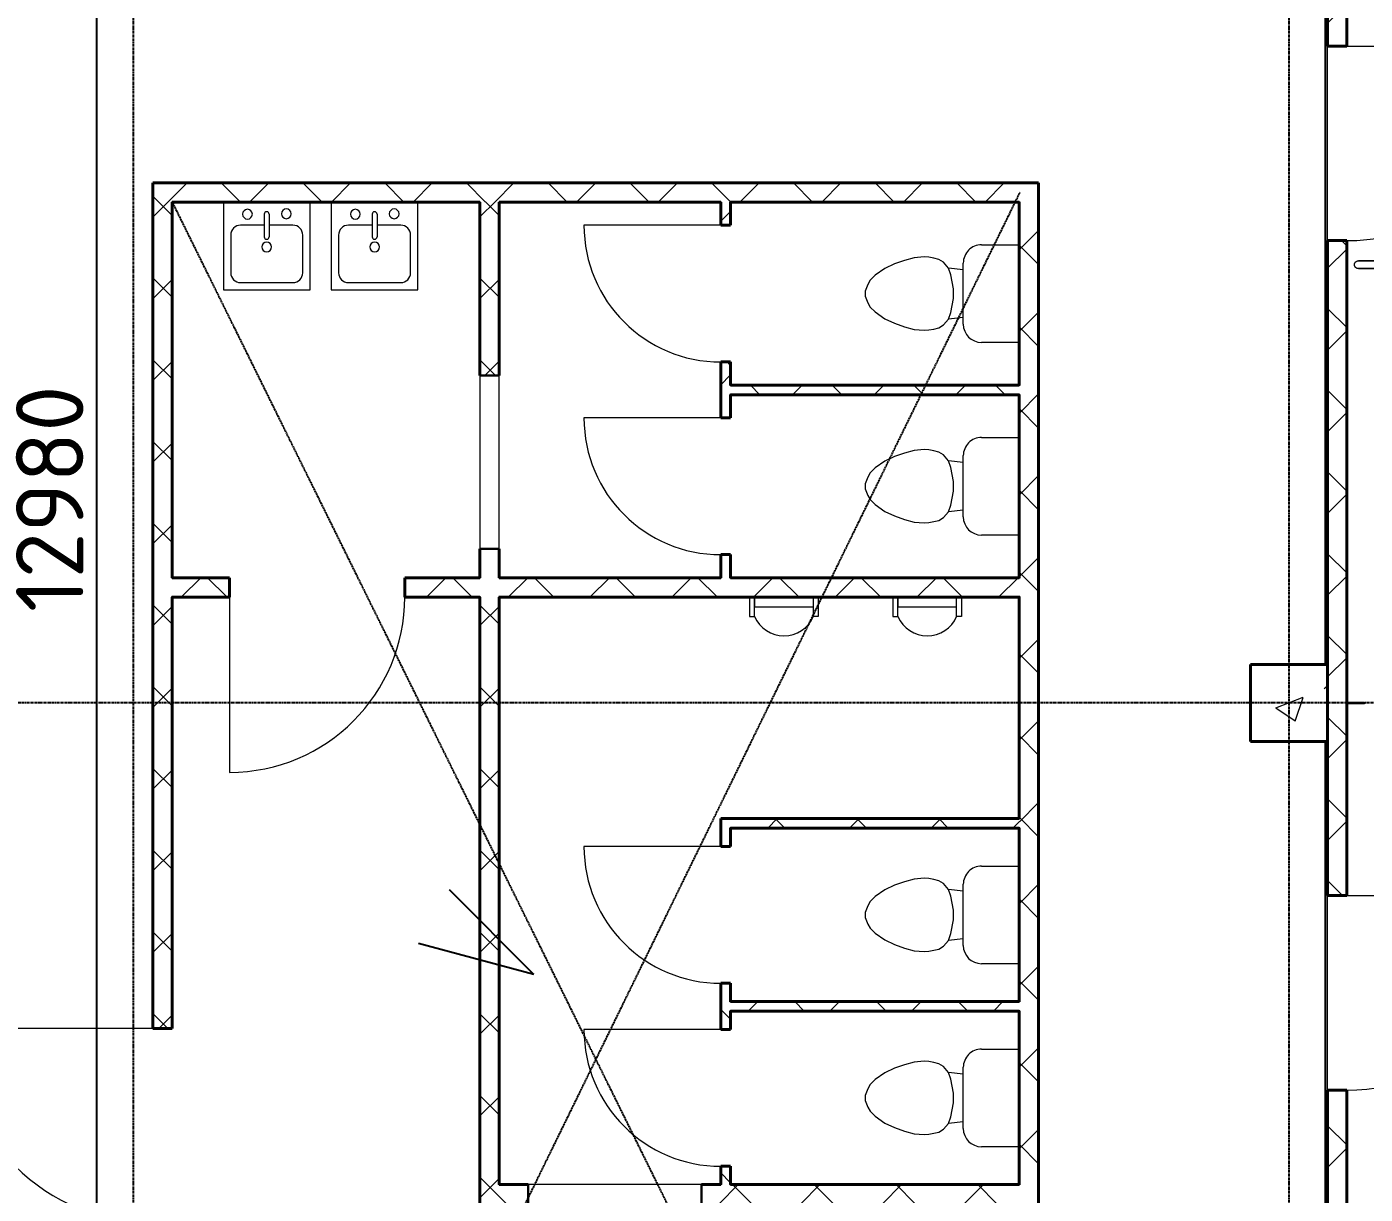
# Model space of a CAD drawing. Header units: millimetres. Extents: x 2140 to 223837, y 2113 to 170313.
# Drawn here: x 105609 to 112557, y 39208 to 45268 of the extents above; entities that cross this region are included whole.
import ezdxf

# ---------------------------------------------------------------- set-up
doc = ezdxf.new("R2010")
doc.units = ezdxf.units.MM
for name, pattern in [('ADSK_Штриховая_ш3 п1_5', [4.5, 3, -1.5]), ('Линия сетки', [22.225, 12.7, -3.175, 3.175, -3.175]), ('Сверху', [3.96875, 2.38125, -1.5875])]:
    doc.linetypes.add(name, pattern=pattern)
doc.layers.add('0_ANNOT_Dimensions', color=7, linetype='Continuous')
doc.layers.add('Стены', color=7, linetype='Continuous')
for name, color, linetype, lineweight in [('A-DETL-GENF', 7, 'Continuous', 18), ('A-DOOR', 7, 'Continuous', 18), ('A-GLAZ-CWMG', 7, 'Continuous', 18), ('P-SANR-FIXT', 7, 'Continuous', 18), ('S-COLS', 7, 'Continuous', 18), ('Ограничения', 7, 'Continuous', 18)]:
    doc.layers.add(name, color=color, linetype=linetype, lineweight=lineweight)
doc.styles.get("Standard").update_dxf_attribs({"font": 'isocpeur.ttf'})
doc.dimstyles.new('350', dxfattribs={"dimtxt": 350, "dimasz": 350, "dimexe": 1, "dimexo": 10, "dimgap": 70, "dimtad": 1, "dimdec": 0, "dimzin": 0, "dimdsep": 46, "dimtxsty": 'Standard', "dimcen": 0.09, "dimadec": 0, "dimazin": 0, "dimtfac": 1, "dimtdec": 0, "dimtofl": 0, "dimtmove": 0, "dimatfit": 3, "dimfxl": 1, "dimtolj": 1, "dimtzin": 0, "dimarcsym": 0})
pattern_1 = [(45, (61770, 82517.75), (-502.8943, 502.8943), []), (45, (61770, 83279.75), (-502.8943, 502.8943), [])]
pattern_2 = [(45, (61770, 82517.75), (-212.132, 212.132), []), (135, (61770, 82517.75), (-212.132, -212.132), [])]

# ---------------------------------------------------------------- blocks, each defined once
blk = doc.blocks.new('Сборный железобетон-Колонна квадратного сечения - 400x400-V31-В_АР_ПЭ_01 Этаж')
at = {"layer": 'S-COLS', "lineweight": 9}
h = blk.add_hatch(dxfattribs=at)
h.set_pattern_fill('FP_32', color=256, style=0, pattern_type=2)
h.set_pattern_definition([(320, (42847.8, 48276.9), (-127.512, -1457.472), [152.4, -1676.4]), (265, (42847.8, 48276.9), (1528.454, 281.942), [121.92, -1341.12]), (10.451, (42837.2, 48155.4), (1400.933, -1175.54), [129.52, -1424.72]), (316.184, (43254.2, 48276.9), (-336.34, -2168.63), [228.6, -2514.6]), (6.636, (43226.2, 48096.2), (1979.42, -1899.22), [194.28, -2137.08]), (261.184, (43254.2, 48277), (1979.4, -1899.24), [182.88, -2011.68]), (291, (43152.6, 48073.7), (-818.121, -1212.915), [152.4, -1676.4]), (236, (43152.6, 48073.7), (1473.504, -494.417), [121.92, -1341.12]), (341.451, (43084.4, 47972.6), (655.37, -1707.337), [129.52, -1424.72]), (307.5, (42847.8, 48276.9), (676.4402, -24.7094), [67.056, -1257.808, 67.056, -2640.584]), (307.5, (42847.8, 48276.9), (676.4402, -24.7094), [-1391.92, -1294.384, 67.056, -1279.144]), (277.5, (42847.8, 48276.9), (801.444, -534.558), [67.056, -709.168, 67.056, -1740.408]), (277.5, (42847.8, 48276.9), (801.444, -534.558), [-843.28, -1227.328, 67.056, -446.024]), (237.5, (42847.8, 48730.04), (-45.831, -1084.7275), [67.056, -440.944, 67.056, -3621.024]), (237.5, (42847.8, 48730.04), (-45.831, -1084.7275), [-575.056, -1517.904, 67.056, -2036.064]), (227.5, (42847.8, 48933.2), (203.414, -1185.035), [67.056, -593.344, 67.056, -985.52, -1493.52]), (227.5, (42847.8, 48933.2), (203.414, -1185.035), [-1712.976, 67.056, -1426.464])])
h.paths.add_polyline_path([(-225, 225), (-223, -175), (175, -175), (173, 225), (-223, 225)], flags=0)
at = {"layer": 'S-COLS', "lineweight": 40}
for p, q in [((-223, 225), (-225, 225)), ((-225, 225), (-225, -175)), ((173, 225), (-223, 225)), ((175, 225), (173, 225)), ((175, -175), (175, 225)), ((-225, -175), (-223, -175)), ((-223, -175), (173, -175)), ((173, -175), (175, -175))]:
    blk.add_line(p, q, dxfattribs=at)
blk = doc.blocks.new('Наружная дверь 1-Навесная - 24698-81 - ДН21-10А ГОСТ 24698-81-555611-В_АР_ПЭ_01 Этаж')
at = {"layer": 'A-DOOR'}
blk.add_line((515, -50), (515, -1060), dxfattribs=at)
blk.add_arc((515, -50), 1010, 180, 270, dxfattribs=at)
blk = doc.blocks.new('Дверь-Проем - 900х2100-590607-В_АР_ПЭ_01 Этаж')
at = {"layer": 'A-DETL-GENF', "linetype": 'Сверху', "lineweight": 9}
for p, q in [((441.8, 50), (-458.2, 50)), ((-458.2, -50), (441.8, -50))]:
    blk.add_line(p, q, dxfattribs=at)
at = {"layer": 'A-DETL-GENF', "lineweight": 30}
for p, q in [((-458.2, 50), (-458.2, -50)), ((441.8, -50), (441.8, 50))]:
    blk.add_line(p, q, dxfattribs=at)
blk = doc.blocks.new('Наружная дверь 1-Навесная - 24698-81 - ДН21-7АЛ ГОСТ 24698-81-555616-В_АР_ПЭ_01 Этаж')
at = {"layer": 'A-DOOR'}
blk.add_line((-345, -25), (-345, -735), dxfattribs=at)
blk.add_arc((-345, -25), 710, 270, 360, dxfattribs=at)
blk = doc.blocks.new('Наружная дверь 1-Навесная - 24698-81 - ДН21-9АЛ ГОСТ 24698-81-555618-В_АР_ПЭ_01 Этаж')
at = {"layer": 'A-DOOR'}
blk.add_line((-445, -50), (-445, -960), dxfattribs=at)
blk.add_arc((-445, -50), 910, 270, 360, dxfattribs=at)
blk = doc.blocks.new('Наружная дверь 1-Навесная - 24698-81 - ДН21-10АЛ ГОСТ 24698-81-555615-В_АР_ПЭ_01 Этаж')
at = {"layer": 'A-DOOR'}
blk.add_line((-495, -50), (-495, -1060), dxfattribs=at)
blk.add_arc((-495, -50), 1010, 270, 360, dxfattribs=at)
blk = doc.blocks.new('Прямоугольный импост - 50х150 2-V122-В_АР_ПЭ_01 Этаж')
at = {"layer": 'A-GLAZ-CWMG'}
for p, q in [((48551.9, -42867.8), (48643.3, -42867.8)), ((48643.3, -42867.8), (48643.3, -42877.8)), ((48643.3, -42877.8), (48551.9, -42877.8))]:
    blk.add_line(p, q, dxfattribs=at)
blk = doc.blocks.new('Тип верхнего поручня - D40 шаг 200-140673-В_АР_ПЭ_01 Этаж')
at = {"layer": 'Ограничения', "flags": 128}
for points in [[(0, 20), (4, 20), (8, 20), (12, 20), (15.9, 20), (19.9, 20), (23.8, 20), (27.6, 20), (31.5, 20), (35.2, 20), (38.9, 20), (42.6, 20), (46.2, 20), (49.7, 20), (53.1, 20), (56.5, 20), (59.7, 20), (62.9, 20), (65.9, 20), (68.9, 20), (71.7, 20), (74.5, 20), (77.1, 20), (79.6, 20), (81.9, 20), (84.1, 20), (86.2, 20), (88.2, 20), (90, 20), (91.7, 20), (93.2, 20), (94.6, 20), (95.8, 20), (96.9, 20), (97.8, 20), (98.5, 20), (99.1, 20), (99.6, 20), (99.9, 20), (100, 20), (100, 20)], [(100, 20), (99.9, 20), (99.7, 20), (99.3, 20), (98.7, 20), (98, 20), (97.1, 20), (96.1, 20), (94.9, 20), (93.6, 20), (92.1, 20), (90.5, 20), (88.7, 20), (86.8, 20), (84.7, 20), (82.5, 20), (80.2, 20), (77.8, 20), (75.2, 20), (72.5, 20), (69.7, 20), (66.7, 20), (63.7, 20), (60.6, 20), (57.4, 20), (54, 20), (50.6, 20), (47.1, 20), (43.6, 20), (39.9, 20), (36.2, 20), (32.5, 20), (28.7, 20), (24.8, 20), (20.9, 20), (17, 20), (13, 20), (9.1, 20), (5.1, 20), (1.1, 20), (0, 20)], [(100, 20), (100.8, 20), (101.6, 19.9), (102.4, 19.9), (103.2, 19.7), (104, 19.6), (104.8, 19.4), (105.5, 19.2), (106.3, 19), (107, 18.7), (107.8, 18.4), (108.5, 18.1), (109.2, 17.7), (109.9, 17.4), (110.6, 16.9), (111.3, 16.5), (111.9, 16), (112.6, 15.6), (113.2, 15), (113.8, 14.5), (114.3, 13.9), (114.9, 13.3), (115.4, 12.7), (115.9, 12.1), (116.4, 11.5), (116.8, 10.8), (117.2, 10.1), (117.6, 9.4), (118, 8.7), (118.3, 8), (118.6, 7.2), (118.9, 6.5), (119.2, 5.7), (119.4, 5), (119.6, 4.2), (119.7, 3.4), (119.8, 2.6), (119.9, 1.8), (120, 1), (120, 0.2), (120, 0)], [(0, -20), (4, -20), (8, -20), (12, -20), (15.9, -20), (19.9, -20), (23.8, -20), (27.6, -20), (31.5, -20), (35.2, -20), (38.9, -20), (42.6, -20), (46.2, -20), (49.7, -20), (53.1, -20), (56.5, -20), (59.7, -20), (62.9, -20), (65.9, -20), (68.9, -20), (71.7, -20), (74.5, -20), (77.1, -20), (79.6, -20), (81.9, -20), (84.1, -20), (86.2, -20), (88.2, -20), (90, -20), (91.7, -20), (93.2, -20), (94.6, -20), (95.8, -20), (96.9, -20), (97.8, -20), (98.5, -20), (99.1, -20), (99.6, -20), (99.9, -20), (100, -20), (100, -20)], [(100, -20), (99.9, -20), (99.7, -20), (99.3, -20), (98.7, -20), (98, -20), (97.1, -20), (96.1, -20), (94.9, -20), (93.6, -20), (92.1, -20), (90.5, -20), (88.7, -20), (86.8, -20), (84.7, -20), (82.5, -20), (80.2, -20), (77.8, -20), (75.2, -20), (72.5, -20), (69.7, -20), (66.7, -20), (63.7, -20), (60.6, -20), (57.4, -20), (54, -20), (50.6, -20), (47.1, -20), (43.6, -20), (39.9, -20), (36.2, -20), (32.5, -20), (28.7, -20), (24.8, -20), (20.9, -20), (17, -20), (13, -20), (9.1, -20), (5.1, -20), (1.1, -20), (0, -20)], [(120, 0), (120, -0.8), (119.9, -1.6), (119.9, -2.4), (119.7, -3.2), (119.6, -4), (119.4, -4.8), (119.2, -5.5), (119, -6.3), (118.7, -7), (118.4, -7.8), (118.1, -8.5), (117.7, -9.2), (117.4, -9.9), (116.9, -10.6), (116.5, -11.3), (116, -11.9), (115.6, -12.6), (115, -13.2), (114.5, -13.8), (113.9, -14.3), (113.3, -14.9), (112.7, -15.4), (112.1, -15.9), (111.5, -16.4), (110.8, -16.8), (110.1, -17.2), (109.4, -17.6), (108.7, -18), (108, -18.3), (107.2, -18.6), (106.5, -18.9), (105.7, -19.2), (105, -19.4), (104.2, -19.6), (103.4, -19.7), (102.6, -19.8), (101.8, -19.9), (101, -20), (100.2, -20), (100, -20)]]:
    blk.add_lwpolyline(points, dxfattribs=at)
blk = doc.blocks.new('Писсуар-2D - Писсуар-2D-795877-В_АР_ПЭ_01 Этаж')
at = {"layer": 'P-SANR-FIXT'}
for p, q in [((-286.9, 50), (-286.9, 151.6)), ((-286.9, 151.6), (-261.5, 151.6)), ((-261.5, 151.6), (-261.5, 50)), ((69.2, 151.6), (43.3, 151.6)), ((43.3, 151.6), (43.3, 50)), ((69.2, 50), (69.2, 151.6)), ((43.3, 100.8), (-261.5, 100.8)), ((-261.5, 100.8), (-261.5, 50)), ((43.3, 50), (43.3, 100.8)), ((-261.5, 50), (-286.9, 50)), ((-261.5, 50), (43.3, 50)), ((43.3, 50), (69.2, 50))]:
    blk.add_line(p, q, dxfattribs=at)
blk.add_arc((-109.1, 86.2), 165.8, 23.21978, 156.78022, dxfattribs=at)
blk = doc.blocks.new('Туалет-Домашний-2D - Туалет-Домашний-2D-796723-В_АР_ПЭ_01 Этаж')
at = {"layer": 'P-SANR-FIXT'}
for p, q in [((-210.2, 836.8), (-232.2, 824.1)), ((-175.3, 849.5), (-210.2, 836.8)), ((-149.9, 849.5), (-175.3, 849.5)), ((-115, 836.8), (-149.9, 849.5)), ((-93, 824.1), (-115, 836.8)), ((-257.6, 798.7), (-292.8, 747.9)), ((-232.2, 824.1), (-257.6, 798.7)), ((-67.6, 798.7), (-93, 824.1)), ((-32.3, 747.9), (-67.6, 798.7)), ((-316.5, 697.1), (-335, 646.3)), ((-292.8, 747.9), (-316.5, 697.1)), ((-8.6, 697.1), (-32.3, 747.9)), ((9.8, 646.3), (-8.6, 697.1)), ((-335, 646.3), (-348.6, 595.3)), ((23.5, 595.3), (9.8, 646.3)), ((-348.6, 595.3), (-353.1, 544.7)), ((27.9, 544.7), (23.5, 595.3)), ((-353.1, 544.7), (-350.9, 519.4)), ((-350.9, 519.4), (-346.4, 493.9)), ((-346.4, 493.9), (-339.6, 468.5)), ((14.4, 468.5), (21.2, 493.9)), ((21.2, 493.9), (25.7, 519.4)), ((25.7, 519.4), (27.9, 544.7)), ((-339.6, 468.5), (-325.2, 443.1)), ((-325.2, 443.1), (-294.9, 417.7)), ((-294.9, 417.7), (-260, 405)), ((-286.1, 340.9), (-294.9, 417.7)), ((-65.1, 405), (-30.2, 417.7)), ((-39.1, 340.9), (-30.2, 417.7)), ((-30.2, 417.7), (0, 443.1)), ((0, 443.1), (14.4, 468.5)), ((-260, 405), (-188, 392.3)), ((-188, 392.3), (-137.2, 392.3)), ((-137.2, 392.3), (-65.1, 405)), ((-321.3, 340.9), (-3.8, 340.9)), ((-416, 50), (-416, 246.2)), ((90.8, 246.2), (90.8, 50))]:
    blk.add_line(p, q, dxfattribs=at)
for centre, start, end in [((-321.3, 246.2), 90, 180), ((-3.8, 246.2), 360, 90)]:
    blk.add_arc(centre, 94.6, start, end, dxfattribs=at)
blk = doc.blocks.new('Кухонная мойка-Островок - 450 x 450 мм-799631-В_АР_ПЭ_01 Этаж')
at = {"layer": 'P-SANR-FIXT'}
for p, q in [((240.7, 227.3), (-209.3, 227.3)), ((-209.3, 227.3), (-209.3, -222.7)), ((240.7, -222.7), (240.7, 227.3)), ((3, 170.2), (3, 53.1)), ((28.4, 170.2), (28.4, 53.1)), ((3, 113), (-120.4, 113)), ((151.8, 113), (28.4, 113)), ((-171.2, 62.2), (-171.2, -133.8)), ((202.6, -133.8), (202.6, 62.2)), ((-120.4, -184.6), (151.8, -184.6)), ((-209.3, -222.7), (240.7, -222.7))]:
    blk.add_line(p, q, dxfattribs=at)
for centre, radius, start, end in [((-84.3, 170.2), 25.4, 360, 180), ((-84.3, 170.2), 25.4, 180, 0), ((15.7, 170.2), 12.7, 360, 180), ((117.3, 172.3), 25.4, 360, 180), ((117.3, 172.3), 25.4, 180, 0), ((-120.4, 62.2), 50.8, 90, 180), ((151.8, 62.2), 50.8, 360, 90), ((15.7, 0), 25.4, 360, 180), ((15.7, 0), 25.4, 180, 0), ((15.7, 53.1), 12.7, 180, 0), ((-120.4, -133.8), 50.8, 180, 270), ((151.8, -133.8), 50.8, 270, 0)]:
    blk.add_arc(centre, radius, start, end, dxfattribs=at)
blk = doc.blocks.new('Помещение')
at = {"lineweight": 9}
h = blk.add_hatch(dxfattribs=at)
h.set_pattern_fill('FP_98', color=256, style=0, pattern_type=2)
h.set_pattern_definition(pattern_1)
h.paths.add_polyline_path([(110319.9036, 38644.9347), (110321.9036, 38644.9347), (110319.9036, 41018.0195)], flags=0)
h.paths.add_polyline_path([(110319.9036, 51294.9347), (110321.9036, 51294.9347), (110319.9036, 52936.881)], flags=0)
h.paths.add_polyline_path([(110319.9036, 97234.9347), (110321.9036, 97234.9347), (110319.9036, 97334.6401)], flags=0)
h.paths.add_polyline_path([(110319.9036, 144494.9347), (110321.9036, 144494.9347), (110319.9036, 144794.9347)], flags=0)
h.paths.add_polyline_path([(110319.9036, 159946.9347), (110321.9036, 159946.9347), (110319.9036, 160042.9347)], flags=0)
h = blk.add_hatch(dxfattribs=at)
h.set_pattern_fill('FP_99', color=256, style=0, pattern_type=2)
h.set_pattern_definition(pattern_2)
h.paths.add_polyline_path([(110319.9036, 33246.9347), (110319.9036, 37634.9347), (110223.9036, 37634.9347), (110223.9036, 33246.9347)], flags=0)
h.paths.add_polyline_path([(110319.9036, 38644.9347), (110319.9036, 42044.9347), (110223.9036, 42044.9347), (110223.9036, 38644.9347)], flags=0)
h.paths.add_polyline_path([(110319.9036, 43054.9347), (110319.9036, 45994.9347), (110223.9036, 45994.9347), (110223.9036, 43054.9347), (110243.1196, 43054.9347)], flags=0)
h.paths.add_polyline_path([(110319.9036, 48494.9347), (110319.9036, 48794.9347), (110223.9036, 48794.9347), (110223.9036, 48494.9347)], flags=0)
h.paths.add_polyline_path([(110319.9036, 51294.9347), (110319.9036, 96224.9347), (110223.9036, 96224.9347), (110223.9036, 51294.9347)], flags=0)
h.paths.add_polyline_path([(110223.9036, 97234.9347), (110319.9036, 97234.9347), (110319.9036, 141994.9347), (110223.9036, 141994.9347), (110223.9036, 97632.6116)], flags=0)
h.paths.add_polyline_path([(110223.9036, 144494.9347), (110319.9036, 144494.9347), (110319.9036, 144794.9347), (110223.9036, 144794.9347)], flags=0)
h.paths.add_polyline_path([(110319.9036, 147294.9347), (110319.9036, 150434.9347), (110223.9036, 150434.9347), (110223.9036, 147294.9347)], flags=0)
h.paths.add_polyline_path([(110319.9036, 151444.9347), (110319.9036, 159946.9347), (110223.9036, 159944.9347), (110223.9036, 151444.9347)], flags=0)
h = blk.add_hatch(dxfattribs=at)
h.set_pattern_fill('FP_98', color=256, style=0, pattern_type=2)
h.set_pattern_definition(pattern_1)
h.paths.add_polyline_path([(110221.9036, 38644.9347), (110223.9036, 38644.9347), (110221.9036, 39444.9347)], flags=0)
h.paths.add_polyline_path([(110221.9036, 51294.9347), (110223.9036, 51294.9347), (110221.9036, 51444.9347)], flags=0)
h.paths.add_polyline_path([(110221.9036, 151444.9347), (110223.9036, 151444.9347), (110221.9036, 153055.3176)], flags=0)
h = blk.add_hatch(dxfattribs=at)
h.set_pattern_fill('FP_99', color=256, style=0, pattern_type=2)
h.set_pattern_definition(pattern_2)
h.paths.add_polyline_path([(107073.9036, 42246.9347), (108623.9036, 42246.9347), (108621.9036, 42342.9347), (104125.9036, 42342.9347), (104125.9036, 42246.9347), (105919.9036, 42246.9347)], flags=0)
h = blk.add_hatch(dxfattribs=at)
h.set_pattern_fill('FP_99', color=256, style=0, pattern_type=2)
h.set_pattern_definition(pattern_2)
h.paths.add_polyline_path([(108719.9036, 33342.9347), (108719.9036, 34284.9347), (108623.9036, 34284.9347), (108623.9036, 33342.9347)], flags=0)
h.paths.add_polyline_path([(108623.9036, 35294.9347), (108719.9036, 35294.9347), (108719.9036, 42342.9347), (108623.9036, 42342.9347), (108623.9036, 35446.9347)], flags=0)
h = blk.add_hatch(dxfattribs=at)
h.set_pattern_fill('FP_99', color=256, style=0, pattern_type=2)
h.set_pattern_definition(pattern_2)
h.paths.add_polyline_path([(104125.9036, 33944.9347), (104221.9036, 33944.9347), (104221.9036, 36944.9347), (104125.9036, 36944.9347), (104125.9036, 36250.4749)], flags=0)
h.paths.add_polyline_path([(104125.9036, 37954.9347), (104221.9036, 37954.9347), (104221.9036, 42246.9347), (104125.9036, 42244.9347), (104125.9036, 38634.2472)], flags=0)
h = blk.add_hatch(dxfattribs=at)
h.set_pattern_fill('FP_99', color=256, style=0, pattern_type=2)
h.set_pattern_definition(pattern_2)
h.paths.add_polyline_path([(105823.9036, 40292.9347), (105919.9036, 40294.9347), (105919.9036, 40444.9347), (105823.9036, 40444.9347), (105823.9036, 40294.9347)], flags=0)
h.paths.add_polyline_path([(105823.9036, 41344.9347), (105919.9036, 41344.9347), (105919.9036, 42246.9347), (105823.9036, 42244.9347), (105823.9036, 42209.9056)], flags=0)
h = blk.add_hatch(dxfattribs=at)
h.set_pattern_fill('FP_98', color=256, style=0, pattern_type=2)
h.set_pattern_definition(pattern_1)
h.paths.add_polyline_path([(107071.9036, 42244.9347), (107073.9036, 42246.9347), (105921.9036, 42244.9347)], flags=0)
h.paths.add_polyline_path([(108621.9036, 42244.9347), (108621.9036, 42246.9347), (107212.5615, 42244.9347)], flags=0)
h = blk.add_hatch(dxfattribs=at)
h.set_pattern_fill('FP_99', color=256, style=0, pattern_type=2)
h.set_pattern_definition(pattern_2)
h.paths.add_polyline_path([(107073.9036, 40292.9347), (107119.9036, 40294.9347), (107119.9036, 40414.9347), (107073.9036, 40414.9347), (107073.9036, 40294.9347)], flags=0)
h.paths.add_polyline_path([(107119.9036, 41124.9347), (107119.9036, 41414.9347), (107073.9036, 41414.9347), (107073.9036, 41124.9347)], flags=0)
h.paths.add_polyline_path([(107073.9036, 42124.9347), (107119.9036, 42124.9347), (107119.9036, 42246.9347), (107073.9036, 42244.9347), (107073.9036, 42209.9056)], flags=0)
h = blk.add_hatch(dxfattribs=at)
h.set_pattern_fill('FP_98', color=256, style=0, pattern_type=2)
h.set_pattern_definition(pattern_1)
h.paths.add_polyline_path([(107071.9036, 41124.9347), (107073.9036, 41124.9347), (107071.9036, 41414.9347)], flags=0)
h = blk.add_hatch(dxfattribs=at)
h.set_pattern_fill('FP_99', color=256, style=0, pattern_type=2)
h.set_pattern_definition(pattern_2)
h.paths.add_polyline_path([(108621.9036, 41246.9347), (108623.9036, 41246.9347), (108621.9036, 41292.9347), (107119.9036, 41292.9347), (107121.9036, 41246.9347), (108078.4352, 41246.9347)], flags=0)
h = blk.add_hatch(dxfattribs=at)
h.set_pattern_fill('FP_98', color=256, style=0, pattern_type=2)
h.set_pattern_definition(pattern_1)
h.paths.add_polyline_path([(104221.9036, 33344.9347), (104223.9036, 33344.9347), (104221.9036, 33866.7026)], flags=0)
h.paths.add_polyline_path([(104221.9036, 35542.9347), (104223.9036, 35544.9347), (104221.9036, 36250.4749)], flags=0)
h.paths.add_polyline_path([(104221.9036, 40292.9347), (104223.9036, 40294.9347), (104221.9036, 41018.0195)], flags=0)
h = blk.add_hatch(dxfattribs=at)
h.set_pattern_fill('FP_99', color=256, style=0, pattern_type=2)
h.set_pattern_definition(pattern_2)
h.paths.add_polyline_path([(108621.9036, 40196.9347), (108623.9036, 40196.9347), (108621.9036, 40292.9347), (105431.9036, 40292.9347), (105431.9036, 40196.9347), (108078.4352, 40196.9347)], flags=0)
h.paths.add_polyline_path([(104223.9036, 40196.9347), (104521.9036, 40196.9347), (104521.9036, 40292.9347), (104221.9036, 40292.9347), (104221.9036, 40196.9347)], flags=0)
h = blk.add_hatch(dxfattribs=at)
h.set_pattern_fill('FP_98', color=256, style=0, pattern_type=2)
h.set_pattern_definition(pattern_1)
h.paths.add_polyline_path([(107073.9036, 40292.9347), (107071.9036, 40294.9347), (105919.9036, 40292.9347)], flags=0)
h.paths.add_polyline_path([(104521.9036, 40292.9347), (104521.9036, 40294.9347), (104223.9036, 40292.9347)], flags=0)
h = blk.add_hatch(dxfattribs=at)
h.set_pattern_fill('FP_99', color=256, style=0, pattern_type=2)
h.set_pattern_definition(pattern_2)
h.paths.add_polyline_path([(105919.9036, 33342.9347), (105919.9036, 35694.9347), (105823.9036, 35694.9347), (105823.9036, 33342.9347)], flags=0)
h.paths.add_polyline_path([(105823.9036, 36604.9347), (105919.9036, 36604.9347), (105919.9036, 40196.9347), (105823.9036, 40194.9347), (105823.9036, 37442.361)], flags=0)
h = blk.add_hatch(dxfattribs=at)
h.set_pattern_fill('FP_98', color=256, style=0, pattern_type=2)
h.set_pattern_definition(pattern_1)
h.paths.add_polyline_path([(107071.9036, 37949.9347), (107073.9036, 37949.9347), (107071.9036, 38189.9347)], flags=0)
h.paths.add_polyline_path([(107071.9036, 38899.9347), (107073.9036, 38899.9347), (107071.9036, 39044.9347)], flags=0)
h = blk.add_hatch(dxfattribs=at)
h.set_pattern_fill('FP_99', color=256, style=0, pattern_type=2)
h.set_pattern_definition(pattern_2)
h.paths.add_polyline_path([(107119.9036, 37142.9347), (107119.9036, 37239.9347), (107073.9036, 37239.9347), (107073.9036, 37142.9347)], flags=0)
h.paths.add_polyline_path([(107119.9036, 37949.9347), (107119.9036, 38189.9347), (107073.9036, 38189.9347), (107073.9036, 37949.9347)], flags=0)
h.paths.add_polyline_path([(107119.9036, 38899.9347), (107119.9036, 39044.9347), (107073.9036, 39044.9347), (107073.9036, 38899.9347)], flags=0)
h = blk.add_hatch(dxfattribs=at)
h.set_pattern_fill('FP_99', color=256, style=0, pattern_type=2)
h.set_pattern_definition(pattern_2)
h.paths.add_polyline_path([(108621.9036, 38996.9347), (108623.9036, 38996.9347), (108621.9036, 39042.9347), (107119.9036, 39042.9347), (107121.9036, 38996.9347), (107212.5615, 38996.9347)], flags=0)
h = blk.add_hatch(dxfattribs=at)
h.set_pattern_fill('FP_98', color=256, style=0, pattern_type=2)
h.set_pattern_definition(pattern_1)
h.paths.add_polyline_path([(107119.9036, 37949.9347), (107121.9036, 37949.9347), (107119.9036, 38046.9347)], flags=0)
h.paths.add_polyline_path([(107119.9036, 38094.9347), (107121.9036, 38094.9347), (107119.9036, 38189.9347)], flags=0)
h = blk.add_hatch(dxfattribs=at)
h.set_pattern_fill('FP_99', color=256, style=0, pattern_type=2)
h.set_pattern_definition(pattern_2)
h.paths.add_polyline_path([(108623.9036, 38046.9347), (108621.9036, 38092.9347), (107119.9036, 38092.9347), (107121.9036, 38046.9347), (108621.9036, 38046.9347)], flags=0)
h = blk.add_hatch(dxfattribs=at)
h.set_pattern_fill('FP_99', color=256, style=0, pattern_type=2)
h.set_pattern_definition(pattern_2)
h.paths.add_polyline_path([(108623.9036, 37046.9347), (108621.9036, 37142.9347), (106971.9036, 37142.9347), (106971.9036, 37046.9347), (108621.9036, 37046.9347)], flags=0)
h.paths.add_polyline_path([(105921.9036, 37046.9347), (106071.9036, 37046.9347), (106071.9036, 37142.9347), (105919.9036, 37142.9347), (105919.9036, 37046.9347)], flags=0)
h = blk.add_hatch(dxfattribs=at)
h.set_pattern_fill('FP_98', color=256, style=0, pattern_type=2)
h.set_pattern_definition(pattern_1)
h.paths.add_polyline_path([(107073.9036, 37142.9347), (107071.9036, 37144.9347), (106971.9036, 37142.9347)], flags=0)
h.paths.add_polyline_path([(106071.9036, 37142.9347), (106071.9036, 37144.9347), (105921.9036, 37142.9347)], flags=0)
h.paths.add_polyline_path([(108621.9036, 37142.9347), (108621.9036, 37144.9347), (107212.5615, 37142.9347)], flags=0)
at = {"color": 9, "linetype": 'Линия сетки', "true_color": 0xc7c8ca}
for p, q in [((104021.9036, 162172.4828), (104021.9036, 22887.2413)), ((110021.9036, 162172.4828), (110021.9036, 22887.2413)), ((113992.9741, 39644.9347), (7061.0864, 39644.9347))]:
    blk.add_line(p, q, dxfattribs=at)
at = {"lineweight": 18}
for p, q in [((110223.9036, 43054.9347), (110223.9036, 45994.9347)), ((110319.9036, 43054.9347), (110319.9036, 45994.9347)), ((104123.9036, 42342.9347), (108721.9036, 42342.9347)), ((104125.9036, 37954.9347), (104125.9036, 42344.9347)), ((108623.9036, 42344.9347), (108623.9036, 42342.9347)), ((108719.9036, 42344.9347), (108719.9036, 35294.9347)), ((104123.9036, 42246.9347), (104125.9036, 42246.9347)), ((104221.9036, 42246.9347), (105823.9036, 42246.9347)), ((104221.9036, 40292.9347), (104221.9036, 42246.9347)), ((105823.9036, 42246.9347), (105823.9036, 41344.9347)), ((105919.9036, 42246.9347), (107073.9036, 42246.9347)), ((105919.9036, 42246.9347), (105919.9036, 41344.9347)), ((107073.9036, 42246.9347), (107073.9036, 42124.9347)), ((107119.9036, 42246.9347), (108623.9036, 42246.9347)), ((107119.9036, 42246.9347), (107119.9036, 42124.9347)), ((108623.9036, 42246.9347), (108623.9036, 41292.9347)), ((107121.9036, 42244.9347), (107119.9036, 42244.9347)), ((110223.9036, 38644.9347), (110223.9036, 42044.9347)), ((110319.9036, 38644.9347), (110319.9036, 42044.9347)), ((107073.9036, 41414.9347), (107073.9036, 41124.9347)), ((107119.9036, 41414.9347), (107119.9036, 41292.9347)), ((107119.9036, 41294.9347), (107121.9036, 41294.9347)), ((108623.9036, 41292.9347), (107119.9036, 41292.9347)), ((107119.9036, 41246.9347), (107119.9036, 41124.9347)), ((108623.9036, 41246.9347), (107119.9036, 41246.9347)), ((108621.9036, 41244.9347), (108621.9036, 41246.9347)), ((108623.9036, 41246.9347), (108623.9036, 40292.9347)), ((105823.9036, 40444.9347), (105823.9036, 40292.9347)), ((105919.9036, 40444.9347), (105919.9036, 40292.9347)), ((107073.9036, 40414.9347), (107073.9036, 40292.9347)), ((107119.9036, 40414.9347), (107119.9036, 40292.9347)), ((104521.9036, 40292.9347), (104221.9036, 40292.9347)), ((105823.9036, 40292.9347), (105431.9036, 40292.9347)), ((107073.9036, 40292.9347), (105919.9036, 40292.9347)), ((107119.9036, 40294.9347), (107121.9036, 40294.9347)), ((108623.9036, 40292.9347), (107119.9036, 40292.9347)), ((104221.9036, 37954.9347), (104221.9036, 40196.9347)), ((104521.9036, 40196.9347), (104221.9036, 40196.9347)), ((105431.9036, 40196.9347), (105823.9036, 40196.9347)), ((105821.9036, 40196.9347), (105821.9036, 40194.9347)), ((105823.9036, 40196.9347), (105823.9036, 36604.9347)), ((105919.9036, 40196.9347), (105919.9036, 37144.9347)), ((108623.9036, 40196.9347), (105919.9036, 40196.9347)), ((108623.9036, 40196.9347), (108623.9036, 39042.9347)), ((107073.9036, 39044.9347), (107073.9036, 38899.9347)), ((107119.9036, 39042.9347), (107119.9036, 39044.9347)), ((108623.9036, 39042.9347), (107119.9036, 39042.9347)), ((107119.9036, 38996.9347), (107119.9036, 38899.9347)), ((108623.9036, 38996.9347), (107119.9036, 38996.9347)), ((108621.9036, 38994.9347), (108621.9036, 38996.9347)), ((108623.9036, 38996.9347), (108623.9036, 38092.9347)), ((107073.9036, 38189.9347), (107073.9036, 37949.9347)), ((107119.9036, 38092.9347), (107119.9036, 38189.9347)), ((107119.9036, 38094.9347), (107121.9036, 38094.9347)), ((108623.9036, 38092.9347), (107119.9036, 38092.9347)), ((107119.9036, 38046.9347), (107119.9036, 37949.9347)), ((108623.9036, 38046.9347), (107119.9036, 38046.9347)), ((108621.9036, 38044.9347), (108621.9036, 38046.9347)), ((108623.9036, 38046.9347), (108623.9036, 37142.9347)), ((110223.9036, 33342.9347), (110223.9036, 37634.9347)), ((110319.9036, 33244.9347), (110319.9036, 37634.9347)), ((107073.9036, 37239.9347), (107073.9036, 37142.9347)), ((107119.9036, 37239.9347), (107119.9036, 37142.9347)), ((105919.9036, 37142.9347), (105919.9036, 37144.9347)), ((106071.9036, 37142.9347), (105919.9036, 37142.9347)), ((107073.9036, 37142.9347), (106971.9036, 37142.9347)), ((107119.9036, 37144.9347), (107121.9036, 37144.9347)), ((108623.9036, 37142.9347), (107119.9036, 37142.9347))]:
    blk.add_line(p, q, dxfattribs=at)
at = {"lineweight": 40}
for p, q in [((110321.9036, 43054.9347), (110321.9036, 45994.9347)), ((110221.9036, 45444.9347), (110221.9036, 43054.9347)), ((110221.9036, 43054.9347), (110321.9036, 43054.9347)), ((108721.9036, 42344.9347), (104123.9036, 42344.9347)), ((104123.9036, 42344.9347), (104123.9036, 37954.9347)), ((108721.9036, 35294.9347), (108721.9036, 42344.9347)), ((104223.9036, 42244.9347), (105821.9036, 42244.9347)), ((104223.9036, 40294.9347), (104223.9036, 42244.9347)), ((105821.9036, 42244.9347), (105821.9036, 41344.9347)), ((105921.9036, 42244.9347), (107071.9036, 42244.9347)), ((105921.9036, 41344.9347), (105921.9036, 42244.9347)), ((107071.9036, 42244.9347), (107071.9036, 42124.9347)), ((107121.9036, 42244.9347), (108621.9036, 42244.9347)), ((107121.9036, 42124.9347), (107121.9036, 42244.9347)), ((108621.9036, 42244.9347), (108621.9036, 41294.9347)), ((107071.9036, 42124.9347), (107121.9036, 42124.9347)), ((110221.9036, 42044.9347), (110221.9036, 39844.9347)), ((110321.9036, 42044.9347), (110221.9036, 42044.9347)), ((110321.9036, 38644.9347), (110321.9036, 42044.9347)), ((107121.9036, 41414.9347), (107071.9036, 41414.9347)), ((107071.9036, 41414.9347), (107071.9036, 41124.9347)), ((107121.9036, 41294.9347), (107121.9036, 41414.9347)), ((108621.9036, 41294.9347), (107121.9036, 41294.9347)), ((107121.9036, 41124.9347), (107121.9036, 41244.9347)), ((107121.9036, 41244.9347), (108621.9036, 41244.9347)), ((108621.9036, 41244.9347), (108621.9036, 40294.9347)), ((107071.9036, 41124.9347), (107121.9036, 41124.9347)), ((105821.9036, 40444.9347), (105821.9036, 40294.9347)), ((105921.9036, 40294.9347), (105921.9036, 40444.9347)), ((107121.9036, 40414.9347), (107071.9036, 40414.9347)), ((107071.9036, 40414.9347), (107071.9036, 40294.9347)), ((107121.9036, 40294.9347), (107121.9036, 40414.9347)), ((104521.9036, 40294.9347), (104223.9036, 40294.9347)), ((104521.9036, 40194.9347), (104521.9036, 40294.9347)), ((105821.9036, 40294.9347), (105431.9036, 40294.9347)), ((105431.9036, 40294.9347), (105431.9036, 40194.9347)), ((107071.9036, 40294.9347), (105921.9036, 40294.9347)), ((108621.9036, 40294.9347), (107121.9036, 40294.9347)), ((104223.9036, 37954.9347), (104223.9036, 40194.9347)), ((104223.9036, 40194.9347), (104521.9036, 40194.9347)), ((105431.9036, 40194.9347), (105821.9036, 40194.9347)), ((105821.9036, 40194.9347), (105821.9036, 36604.9347)), ((105921.9036, 37144.9347), (105921.9036, 40194.9347)), ((105921.9036, 40194.9347), (108621.9036, 40194.9347)), ((108621.9036, 40194.9347), (108621.9036, 39044.9347)), ((110221.9036, 39444.9347), (110221.9036, 38644.9347)), ((107071.9036, 39044.9347), (107071.9036, 38899.9347)), ((108621.9036, 39044.9347), (107071.9036, 39044.9347)), ((107121.9036, 38899.9347), (107121.9036, 38994.9347)), ((107121.9036, 38994.9347), (108621.9036, 38994.9347)), ((108621.9036, 38994.9347), (108621.9036, 38094.9347)), ((107071.9036, 38899.9347), (107121.9036, 38899.9347)), ((110221.9036, 38644.9347), (110321.9036, 38644.9347)), ((107121.9036, 38189.9347), (107071.9036, 38189.9347)), ((107071.9036, 38189.9347), (107071.9036, 37949.9347)), ((107121.9036, 38094.9347), (107121.9036, 38189.9347)), ((108621.9036, 38094.9347), (107121.9036, 38094.9347)), ((107121.9036, 37949.9347), (107121.9036, 38044.9347)), ((107121.9036, 38044.9347), (108621.9036, 38044.9347)), ((108621.9036, 38044.9347), (108621.9036, 37144.9347)), ((104123.9036, 37954.9347), (104223.9036, 37954.9347)), ((107071.9036, 37949.9347), (107121.9036, 37949.9347)), ((110221.9036, 37634.9347), (110221.9036, 33944.9347)), ((110321.9036, 37634.9347), (110221.9036, 37634.9347)), ((110321.9036, 33244.9347), (110321.9036, 37634.9347)), ((107121.9036, 37239.9347), (107071.9036, 37239.9347)), ((107071.9036, 37239.9347), (107071.9036, 37144.9347)), ((107121.9036, 37144.9347), (107121.9036, 37239.9347)), ((106071.9036, 37144.9347), (105921.9036, 37144.9347)), ((107071.9036, 37144.9347), (106971.9036, 37144.9347)), ((108621.9036, 37144.9347), (107121.9036, 37144.9347))]:
    blk.add_line(p, q, dxfattribs=at)
for p, q in [((110211.9036, 39844.8847), (110211.9036, 45444.9347)), ((110211.9036, 33944.9347), (110211.9036, 39444.9847)), ((106102.2529, 38235.1378), (105663.2193, 38674.565)), ((106102.2529, 38235.1378), (105502.325, 38396.1761))]:
    blk.add_line(p, q)
at = {"color": 7, "linetype": 'ADSK_Штриховая_ш3 п1_5', "lineweight": 18}
for p, q in [((110221.9036, 42044.9347), (110221.9036, 43054.9347)), ((110221.9036, 37634.9347), (110221.9036, 38644.9347))]:
    blk.add_line(p, q, dxfattribs=at)
at = {"color": 7, "linetype": 'ADSK_Штриховая_ш3 п1_5'}
for p, q in [((108623.9036, 42294.9347), (104221.9036, 33294.9347)), ((104223.9036, 42244.9347), (108621.9036, 33344.9347))]:
    blk.add_line(p, q, dxfattribs=at)
for name, p, rotation in [('Наружная дверь 1-Навесная - 24698-81 - ДН21-10А ГОСТ 24698-81-555611-В_АР_ПЭ_01 Этаж', (110271.9036, 42539.9347), 89.99999999999991), ('Наружная дверь 1-Навесная - 24698-81 - ДН21-7АЛ ГОСТ 24698-81-555616-В_АР_ПЭ_01 Этаж', (107096.9036, 41779.9347), 270), ('Туалет-Домашний-2D - Туалет-Домашний-2D-796723-В_АР_ПЭ_01 Этаж', (108671.9036, 41932.5001), 89.99999999999993), ('Тип верхнего поручня - D40 шаг 200-140673-В_АР_ПЭ_01 Этаж', (110481.9036, 41919.9347), 180), ('Дверь-Проем - 900х2100-590607-В_АР_ПЭ_01 Этаж', (105871.9036, 40903.1233), 89.99999999999991), ('Наружная дверь 1-Навесная - 24698-81 - ДН21-7АЛ ГОСТ 24698-81-555616-В_АР_ПЭ_01 Этаж', (107096.9036, 40779.9347), 270), ('Туалет-Домашний-2D - Туалет-Домашний-2D-796723-В_АР_ПЭ_01 Этаж', (108671.9036, 40932.5001), 89.99999999999993), ('Писсуар-2D - Писсуар-2D-795877-В_АР_ПЭ_01 Этаж', (107291.1434, 40244.9347), 180), ('Писсуар-2D - Писсуар-2D-795877-В_АР_ПЭ_01 Этаж', (108035.029, 40244.9347), 180), ('Сборный железобетон-Колонна квадратного сечения - 400x400-V31-В_АР_ПЭ_01 Этаж', (110046.9036, 39669.9347), 90.0000000000002), ('Наружная дверь 1-Навесная - 24698-81 - ДН21-7АЛ ГОСТ 24698-81-555616-В_АР_ПЭ_01 Этаж', (107096.9036, 38554.9347), 270), ('Туалет-Домашний-2D - Туалет-Домашний-2D-796723-В_АР_ПЭ_01 Этаж', (108671.9036, 38707.5001), 89.99999999999993), ('Наружная дверь 1-Навесная - 24698-81 - ДН21-10А ГОСТ 24698-81-555611-В_АР_ПЭ_01 Этаж', (110271.9036, 38129.9347), 89.99999999999991), ('Наружная дверь 1-Навесная - 24698-81 - ДН21-10АЛ ГОСТ 24698-81-555615-В_АР_ПЭ_01 Этаж', (104173.9036, 37459.9347), 269.9999999999999), ('Наружная дверь 1-Навесная - 24698-81 - ДН21-7АЛ ГОСТ 24698-81-555616-В_АР_ПЭ_01 Этаж', (107096.9036, 37604.9347), 270), ('Туалет-Домашний-2D - Туалет-Домашний-2D-796723-В_АР_ПЭ_01 Этаж', (108671.9036, 37757.5001), 89.99999999999993), ('Дверь-Проем - 900х2100-590607-В_АР_ПЭ_01 Этаж', (106513.715, 37094.9347), 180)]:
    blk.add_blockref(name, p, dxfattribs=dict(rotation=rotation))
for name, p in [('Кухонная мойка-Островок - 450 x 450 мм-799631-В_АР_ПЭ_01 Этаж', (104699.3144, 42011.8893)), ('Кухонная мойка-Островок - 450 x 450 мм-799631-В_АР_ПЭ_01 Этаж', (105259.3144, 42011.8893)), ('Наружная дверь 1-Навесная - 24698-81 - ДН21-9АЛ ГОСТ 24698-81-555618-В_АР_ПЭ_01 Этаж', (104966.9036, 40244.9347)), ('Прямоугольный импост - 50х150 2-V122-В_АР_ПЭ_01 Этаж', (61770, 82517.7536))]:
    blk.add_blockref(name, p)
blk = doc.blocks.new('*D1719')
at = {"layer": '0_ANNOT_Dimensions', "color": 0, "lineweight": -2, "transparency": 16777216}
for p, q in [((105311.7, 49307.7), (105974.2, 49307.7)), ((105973.2, 36677.7), (105973.2, 48957.7)), ((105311.7, 36327.7), (105974.2, 36327.7))]:
    blk.add_line(p, q, dxfattribs=at)
at = {"layer": '0_ANNOT_Dimensions', "color": 0, "transparency": 16777216}
for points in [[(105914.8, 48957.7), (106031.5, 48957.7), (105973.2, 49307.7)], [(105914.8, 36677.7), (106031.5, 36677.7), (105973.2, 36327.7)]]:
    blk.add_solid(points, dxfattribs=at)
at = {"layer": 'Defpoints', "color": 0, "transparency": 16777216}
for p in [(105301.7, 49307.7), (105973.2, 49307.7), (105301.7, 36327.7)]:
    blk.add_point(p, dxfattribs=at)
at = {"layer": '0_ANNOT_Dimensions', "color": 0, "transparency": 16777216, "insert": (105728.2, 42817.7), "char_height": 350, "attachment_point": 5, "rotation": 90}
blk.add_mtext('\\A1;12980', dxfattribs=at)

msp = doc.modelspace()

# ---------------------------------------------------------------- block references
at = {"layer": 'Стены'}
msp.add_blockref('Помещение', (2139.8, 2112.9), dxfattribs=at)

# ---------------------------------------------------------------- next in the draw order: dimensions: what is measured, and where the dimension line sits
at = {"layer": '0_ANNOT_Dimensions'}
dim = msp.add_linear_dim(base=(105973.2, 49307.7), p1=(105301.7, 36327.7), p2=(105301.7, 49307.7), angle=90, dimstyle='350', dxfattribs=at)
dim.commit()
dim.dimension.update_dxf_attribs({"geometry": '*D1719', "text_midpoint": (105728.2, 42817.7)})

doc.saveas('drawing.dxf')
